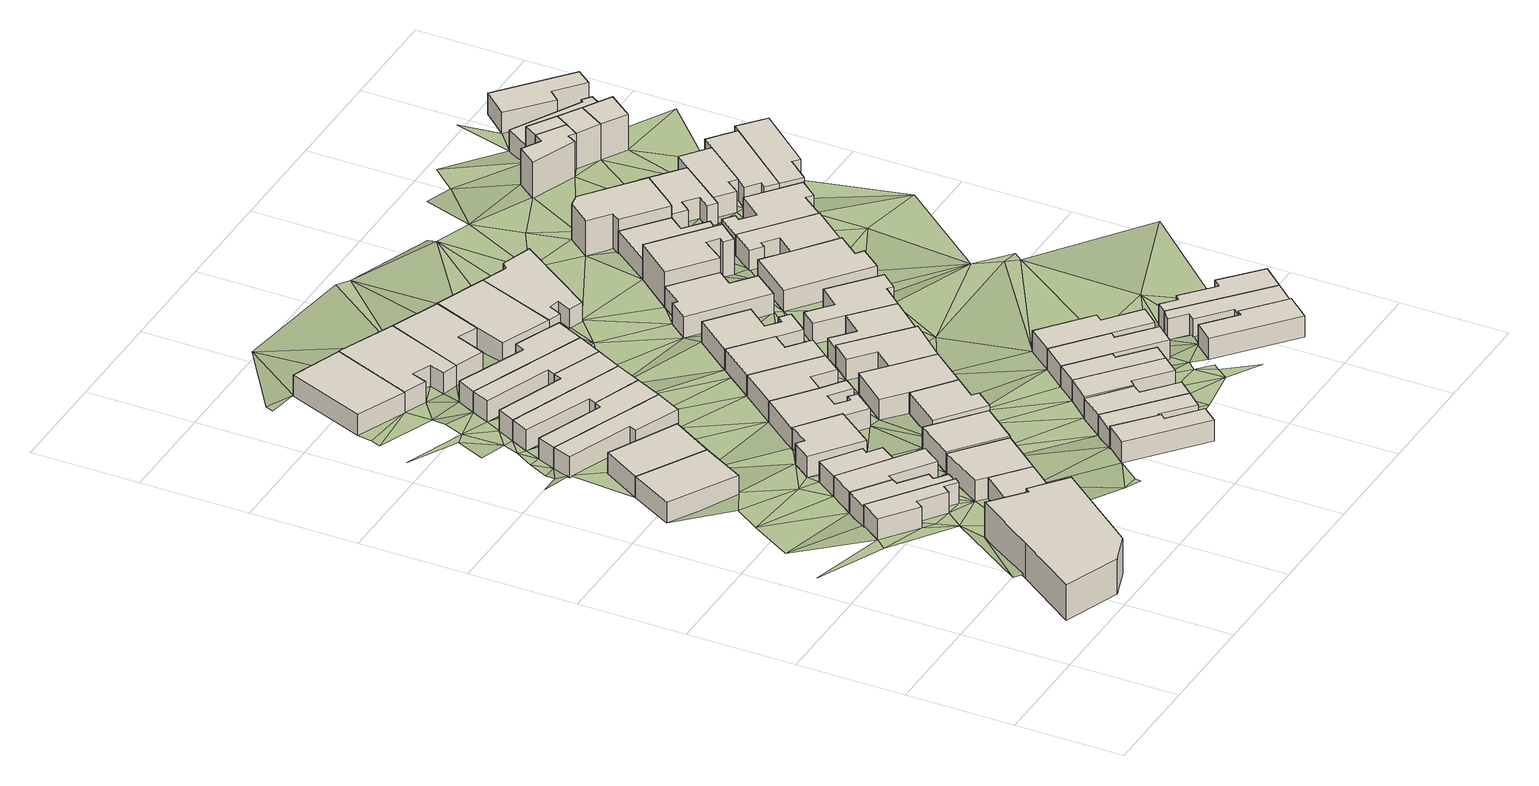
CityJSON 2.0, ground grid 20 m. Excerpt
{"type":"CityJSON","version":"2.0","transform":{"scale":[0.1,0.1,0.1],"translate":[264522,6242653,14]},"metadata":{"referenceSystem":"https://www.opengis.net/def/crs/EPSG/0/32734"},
"CityObjects":{
"building1":{"type":"Building","attributes":{"address":"175 Victoria Road Woodstock Cape Town","building":"retail","building:levels":2,"building_height":6.9,"plus_code":"4FRW3F93+W3G","ground_height":17.5,"roof_height":24.4},"geometry":[{"type":"Solid","lod":"1","boundaries":[[[[0,1,2,3]],[[1,4,5,2]],[[4,6,7,5]],[[6,8,9,7]],[[8,10,11,9]],[[10,12,13,11]],[[12,14,15,13]],[[14,0,3,15]],[[3,2,5,7,9,11,13,15]],[[14,12,10,8,6,4,1,0]]]]}]},
"building2":{"type":"Building","attributes":{"address":"65 Argyle Street Woodstock Cape Town","building":"house","building:levels":1,"building_height":4.1,"plus_code":"4FRW3FC3+23Q","ground_height":17.5,"roof_height":21.6},"geometry":[{"type":"Solid","lod":"1","boundaries":[[[[16,17,18,19]],[[17,20,21,18]],[[20,22,23,21]],[[22,24,25,23]],[[24,26,27,25]],[[26,28,29,27]],[[28,30,31,29]],[[30,16,19,31]],[[19,18,21,23,25,27,29,31]],[[30,28,26,24,22,20,17,16]]]]}]},
"building3":{"type":"Building","attributes":{"address":"Argyle Street Woodstock Cape Town","building":"house","building:levels":1,"building_height":4.1,"plus_code":"4FRW3FC3+53F","ground_height":16.08,"roof_height":20.18},"geometry":[{"type":"Solid","lod":"1","boundaries":[[[[32,33,34,35]],[[33,36,37,34]],[[36,38,39,37]],[[38,32,35,39]],[[35,34,37,39]],[[38,36,33,32]]]]}]},
"building4":{"type":"Building","attributes":{"address":"63 Argyle Street Woodstock Cape Town","building":"house","building:levels":1,"building_height":4.1,"plus_code":"4FRW3FC3+24R","ground_height":16.91,"roof_height":21.01},"geometry":[{"type":"Solid","lod":"1","boundaries":[[[[40,41,42,43]],[[41,44,45,42]],[[44,46,47,45]],[[46,48,49,47]],[[48,50,51,49]],[[50,52,53,51]],[[52,54,55,53]],[[54,40,43,55]],[[43,42,45,47,49,51,53,55]],[[54,52,50,48,46,44,41,40]]]]}]},
"building5":{"type":"Building","attributes":{"address":"Devon Street Woodstock Cape Town","building":"house","building:levels":1,"building_height":4.1,"plus_code":"4FRW3F93+X4Q","ground_height":17.5,"roof_height":21.6},"geometry":[{"type":"Solid","lod":"1","boundaries":[[[[56,57,58,59]],[[57,60,61,58]],[[60,62,63,61]],[[62,56,59,63]],[[59,58,61,63]],[[62,60,57,56]]]]}]},
"building6":{"type":"Building","attributes":{"address":"61 Argyle Street Woodstock Cape Town","building":"house","building:levels":1,"building_height":4.1,"plus_code":"4FRW3FC3+348","ground_height":16.91,"roof_height":21.01},"geometry":[{"type":"Solid","lod":"1","boundaries":[[[[54,52,53,55]],[[52,64,65,53]],[[64,66,67,65]],[[66,68,69,67]],[[68,70,71,69]],[[70,72,73,71]],[[72,54,55,73]],[[55,53,65,67,69,71,73]],[[72,70,68,66,64,52,54]]]]}]},
"building7":{"type":"Building","attributes":{"address":"Argyle Street Woodstock Cape Town","building":"house","building:levels":1,"building_height":4.1,"plus_code":"4FRW3FC3+53W","ground_height":16.08,"roof_height":20.18},"geometry":[{"type":"Solid","lod":"1","boundaries":[[[[33,32,35,34]],[[32,74,75,35]],[[74,76,77,75]],[[76,33,34,77]],[[34,35,75,77]],[[76,74,32,33]]]]}]},
"building8":{"type":"Building","attributes":{"address":"59 Argyle Street Woodstock Cape Town","building":"house","building:levels":1,"building_height":4.1,"plus_code":"4FRW3FC3+34P","ground_height":16.91,"roof_height":21.01},"geometry":[{"type":"Solid","lod":"1","boundaries":[[[[72,70,71,73]],[[70,78,79,71]],[[78,80,81,79]],[[80,82,83,81]],[[82,84,85,83]],[[84,72,73,85]],[[73,71,79,81,83,85]],[[84,82,80,78,70,72]]]]}]},
"building9":{"type":"Building","attributes":{"address":"Devon Street Woodstock Cape Town","building":"house","building:levels":1,"building_height":4.1,"plus_code":"4FRW3FC3+257","ground_height":17.5,"roof_height":21.6},"geometry":[{"type":"Solid","lod":"1","boundaries":[[[[86,87,88,89]],[[87,90,91,88]],[[90,57,58,91]],[[57,56,59,58]],[[56,86,89,59]],[[89,88,91,58,59]],[[56,57,90,87,86]]]]}]},
"building10":{"type":"Building","attributes":{"address":"40 Argyle Street Woodstock Cape Town","building":"house","building:levels":1,"building_height":4.1,"plus_code":"4FRW3FC3+64J","ground_height":15.82,"roof_height":19.92},"geometry":[{"type":"Solid","lod":"1","boundaries":[[[[92,93,94,95]],[[93,96,97,94]],[[96,98,99,97]],[[98,100,101,99]],[[100,102,103,101]],[[102,92,95,103]],[[95,94,97,99,101,103]],[[102,100,98,96,93,92]]]]}]},
"building11":{"type":"Building","attributes":{"address":"57 Argyle Street Woodstock Cape Town","building":"house","building:levels":1,"building_height":4.1,"plus_code":"4FRW3FC3+452","ground_height":16.91,"roof_height":21.01},"geometry":[{"type":"Solid","lod":"1","boundaries":[[[[104,105,106,107]],[[105,108,109,106]],[[108,110,111,109]],[[110,112,113,111]],[[112,114,115,113]],[[114,104,107,115]],[[107,106,109,111,113,115]],[[114,112,110,108,105,104]]]]}]},
"building12":{"type":"Building","attributes":{"address":"38 Argyle Street Woodstock Cape Town","building":"house","building:levels":1,"building_height":4.1,"plus_code":"4FRW3FC3+64V","ground_height":15.82,"roof_height":19.92},"geometry":[{"type":"Solid","lod":"1","boundaries":[[[[92,116,117,95]],[[116,118,119,117]],[[118,120,121,119]],[[120,122,123,121]],[[122,93,94,123]],[[93,92,95,94]],[[95,117,119,121,123,94]],[[93,122,120,118,116,92]]]]}]},
"building13":{"type":"Building","attributes":{"address":"60 Devon Street Woodstock Cape Town","building":"house","building:levels":1,"building_height":4.1,"plus_code":"4FRW3FC3+25Q","ground_height":17.8,"roof_height":21.9},"geometry":[{"type":"Solid","lod":"1","boundaries":[[[[124,125,126,127]],[[125,128,129,126]],[[128,130,131,129]],[[130,124,127,131]],[[127,126,129,131]],[[130,128,125,124]]]]}]},
"building14":{"type":"Building","attributes":{"address":"40 Regent Road Woodstock Cape Town","building":"house","building:levels":1,"building_height":4.1,"plus_code":"4FRW3FC3+93W","ground_height":14.96,"roof_height":19.06},"geometry":[{"type":"Solid","lod":"1","boundaries":[[[[132,133,134,135]],[[133,136,137,134]],[[136,138,139,137]],[[138,132,135,139]],[[135,134,137,139]],[[138,136,133,132]]]]}]},
"building15":{"type":"Building","attributes":{"address":"36 Argyle Street Woodstock Cape Town","building":"house","building:levels":1,"building_height":4.1,"plus_code":"4FRW3FC3+747","ground_height":15.82,"roof_height":19.92},"geometry":[{"type":"Solid","lod":"1","boundaries":[[[[116,140,141,117]],[[140,142,143,141]],[[142,144,145,143]],[[144,146,147,145]],[[146,118,119,147]],[[118,116,117,119]],[[117,141,143,145,147,119]],[[118,146,144,142,140,116]]]]}]},
"building16":{"type":"Building","attributes":{"address":"34 Argyle Street Woodstock Cape Town","building":"house","building:levels":1,"building_height":4.1,"plus_code":"4FRW3FC3+74H","ground_height":15.82,"roof_height":19.92},"geometry":[{"type":"Solid","lod":"1","boundaries":[[[[140,148,149,141]],[[148,150,151,149]],[[150,152,153,151]],[[152,154,155,153]],[[154,142,143,155]],[[142,140,141,143]],[[141,149,151,153,155,143]],[[142,154,152,150,148,140]]]]}]},
"building17":{"type":"Building","attributes":{"address":"55 Argyle Street Woodstock Cape Town","building":"house","building:levels":1,"building_height":4.1,"plus_code":"4FRW3FC3+45P","ground_height":16.51,"roof_height":20.61},"geometry":[{"type":"Solid","lod":"1","boundaries":[[[[156,157,158,159]],[[157,160,161,158]],[[160,162,163,161]],[[162,164,165,163]],[[164,166,167,165]],[[166,168,169,167]],[[168,170,171,169]],[[170,172,173,171]],[[172,174,175,173]],[[174,176,177,175]],[[176,178,179,177]],[[178,156,159,179]],[[159,158,161,163,165,167,169,171,173,175,177,179]],[[178,176,174,172,170,168,166,164,162,160,157,156]]]]}]},
"building18":{"type":"Building","attributes":{"address":"105 Devon Street Woodstock Cape Town","building":"house","building:levels":1,"building_height":4.1,"plus_code":"4FRW3F93+W7C","ground_height":18.57,"roof_height":22.67},"geometry":[{"type":"Solid","lod":"1","boundaries":[[[[180,181,182,183]],[[181,184,185,182]],[[184,186,187,185]],[[186,188,189,187]],[[188,190,191,189]],[[190,180,183,191]],[[183,182,185,187,189,191]],[[190,188,186,184,181,180]]]]}]},
"building19":{"type":"Building","attributes":{"address":"32 Argyle Street Woodstock Cape Town","building":"house","building:levels":1,"building_height":4.1,"plus_code":"4FRW3FC3+845","ground_height":15.82,"roof_height":19.92},"geometry":[{"type":"Solid","lod":"1","boundaries":[[[[148,192,193,149]],[[192,194,195,193]],[[194,196,197,195]],[[196,198,199,197]],[[198,150,151,199]],[[150,148,149,151]],[[149,193,195,197,199,151]],[[150,198,196,194,192,148]]]]}]},
"building20":{"type":"Building","attributes":{"address":"42 Regent Road Woodstock Cape Town","building":"house","building:levels":1,"building_height":4.1,"plus_code":"4FRW3FC3+94M","ground_height":15.12,"roof_height":19.22},"geometry":[{"type":"Solid","lod":"1","boundaries":[[[[200,201,202,203]],[[201,204,205,202]],[[204,206,207,205]],[[206,208,209,207]],[[208,210,211,209]],[[210,212,213,211]],[[212,214,215,213]],[[214,200,203,215]],[[203,202,205,207,209,211,213,215]],[[214,212,210,208,206,204,201,200]]]]}]},
"building21":{"type":"Building","attributes":{"address":"58 Devon Street Woodstock Cape Town","building":"house","building:levels":1,"building_height":4.1,"plus_code":"4FRW3FC3+368","ground_height":17.16,"roof_height":21.26},"geometry":[{"type":"Solid","lod":"1","boundaries":[[[[216,217,218,219]],[[217,220,221,218]],[[220,222,223,221]],[[222,224,225,223]],[[224,226,227,225]],[[226,216,219,227]],[[219,218,221,223,225,227]],[[226,224,222,220,217,216]]]]}]},
"building22":{"type":"Building","attributes":{"address":"Devon Street Woodstock Cape Town","building":"house","building:levels":1,"building_height":4.1,"plus_code":"4FRW3F93+X73","ground_height":17.8,"roof_height":21.9},"geometry":[{"type":"Solid","lod":"1","boundaries":[[[[228,229,230,231]],[[229,232,233,230]],[[232,234,235,233]],[[234,236,237,235]],[[236,238,239,237]],[[238,228,231,239]],[[231,230,233,235,237,239]],[[238,236,234,232,229,228]]]]}]},
"building23":{"type":"Building","attributes":{"address":"30 Argyle Street Woodstock Cape Town","building":"house","building:levels":1,"building_height":4.1,"plus_code":"4FRW3FC3+857","ground_height":15.82,"roof_height":19.92},"geometry":[{"type":"Solid","lod":"1","boundaries":[[[[194,192,193,195]],[[192,240,241,193]],[[240,242,243,241]],[[242,244,245,243]],[[244,246,247,245]],[[246,194,195,247]],[[195,193,241,243,245,247]],[[246,244,242,240,192,194]]]]}]},
"building24":{"type":"Building","attributes":{"address":"53 Argyle Street Woodstock Cape Town","building":"house","building:levels":1,"building_height":4.1,"plus_code":"4FRW3FC3+56C","ground_height":16.51,"roof_height":20.61},"geometry":[{"type":"Solid","lod":"1","boundaries":[[[[178,176,177,179]],[[176,248,249,177]],[[248,250,251,249]],[[250,252,253,251]],[[252,254,255,253]],[[254,178,179,255]],[[179,177,249,251,253,255]],[[254,252,250,248,176,178]]]]}]},
"building25":{"type":"Building","attributes":{"address":"Devon Street Woodstock Cape Town","building":"house","building:levels":1,"building_height":4.1,"plus_code":"4FRW3F93+X75","ground_height":17.8,"roof_height":21.9},"geometry":[{"type":"Solid","lod":"1","boundaries":[[[[238,236,237,239]],[[236,256,257,237]],[[256,258,259,257]],[[258,260,261,259]],[[260,262,263,261]],[[262,238,239,263]],[[239,237,257,259,261,263]],[[262,260,258,256,236,238]]]]}]},
"building26":{"type":"Building","attributes":{"address":"56 Devon Street Woodstock Cape Town","building":"house","building:levels":1,"building_height":4.1,"plus_code":"4FRW3FC3+36X","ground_height":17.16,"roof_height":21.26},"geometry":[{"type":"Solid","lod":"1","boundaries":[[[[264,265,266,267]],[[265,268,269,266]],[[268,270,271,269]],[[270,217,218,271]],[[217,216,219,218]],[[216,264,267,219]],[[267,266,269,271,218,219]],[[216,217,270,268,265,264]]]]}]},
"building27":{"type":"Building","attributes":{"address":"44 Regent Road Woodstock Cape Town","building":"house","building:levels":1,"building_height":4.1,"plus_code":"4FRW3FC3+95F","ground_height":15.12,"roof_height":19.22},"geometry":[{"type":"Solid","lod":"1","boundaries":[[[[214,212,213,215]],[[212,272,273,213]],[[272,274,275,273]],[[274,276,277,275]],[[276,278,279,277]],[[278,214,215,279]],[[215,213,273,275,277,279]],[[278,276,274,272,212,214]]]]}]},
"building28":{"type":"Building","attributes":{"address":"51 Argyle Street Woodstock Cape Town","building":"house","building:levels":1,"building_height":4.1,"plus_code":"4FRW3FC3+56F","ground_height":16.51,"roof_height":20.61},"geometry":[{"type":"Solid","lod":"1","boundaries":[[[[254,252,253,255]],[[252,280,281,253]],[[280,282,283,281]],[[282,284,285,283]],[[284,286,287,285]],[[286,254,255,287]],[[255,253,281,283,285,287]],[[286,284,282,280,252,254]]]]}]},
"building29":{"type":"Building","attributes":{"address":"Devon Street Woodstock Cape Town","building":"house","building:levels":1,"building_height":4.1,"plus_code":"4FRW3F93+X7Q","ground_height":17.97,"roof_height":22.07},"geometry":[{"type":"Solid","lod":"1","boundaries":[[[[288,289,290,291]],[[289,292,293,290]],[[292,294,295,293]],[[294,296,297,295]],[[296,298,299,297]],[[298,288,291,299]],[[291,290,293,295,297,299]],[[298,296,294,292,289,288]]]]}]},
"building30":{"type":"Building","attributes":{"address":"Devon Street Woodstock Cape Town","building":"house","building:levels":1,"building_height":4.1,"plus_code":"4FRW3F93+X8M","ground_height":17.97,"roof_height":22.07},"geometry":[{"type":"Solid","lod":"1","boundaries":[[[[298,296,297,299]],[[296,300,301,297]],[[300,302,303,301]],[[302,304,305,303]],[[304,306,307,305]],[[306,298,299,307]],[[299,297,301,303,305,307]],[[306,304,302,300,296,298]]]]}]},
"building31":{"type":"Building","attributes":{"address":"54 Devon Street Woodstock Cape Town","building":"house","building:levels":1,"building_height":4.1,"plus_code":"4FRW3FC3+478","ground_height":17.16,"roof_height":21.26},"geometry":[{"type":"Solid","lod":"1","boundaries":[[[[308,309,310,311]],[[309,312,313,310]],[[312,314,315,313]],[[314,265,266,315]],[[265,264,267,266]],[[264,308,311,267]],[[311,310,313,315,266,267]],[[264,265,314,312,309,308]]]]}]},
"building32":{"type":"Building","attributes":{"address":"46 Regent Road Woodstock Cape Town","building":"house","building:levels":1,"building_height":4.1,"plus_code":"4FRW3FC3+85X","ground_height":15.23,"roof_height":19.33},"geometry":[{"type":"Solid","lod":"1","boundaries":[[[[316,317,318,319]],[[317,320,321,318]],[[320,322,323,321]],[[322,324,325,323]],[[324,316,319,325]],[[319,318,321,323,325]],[[324,322,320,317,316]]]]}]},
"building33":{"type":"Building","attributes":{"address":"49 Argyle Street Woodstock Cape Town","building":"house","building:levels":1,"building_height":4.1,"plus_code":"4FRW3FC3+665","ground_height":16.42,"roof_height":20.52},"geometry":[{"type":"Solid","lod":"1","boundaries":[[[[326,327,328,329]],[[327,330,331,328]],[[330,332,333,331]],[[332,334,335,333]],[[334,336,337,335]],[[336,338,339,337]],[[338,340,341,339]],[[340,342,343,341]],[[342,326,329,343]],[[329,328,331,333,335,337,339,341,343]],[[342,340,338,336,334,332,330,327,326]]]]}]},
"building34":{"type":"Building","attributes":{"address":"95 Devon Street Woodstock Cape Town","building":"house","building:levels":1,"building_height":4.1,"plus_code":"4FRW3F93+X8W","ground_height":17.97,"roof_height":22.07},"geometry":[{"type":"Solid","lod":"1","boundaries":[[[[306,304,305,307]],[[304,344,345,305]],[[344,346,347,345]],[[346,348,349,347]],[[348,350,351,349]],[[350,352,353,351]],[[352,306,307,353]],[[307,305,345,347,349,351,353]],[[352,350,348,346,344,304,306]]]]}]},
"building35":{"type":"Building","attributes":{"address":"52 Devon Street Woodstock Cape Town","building":"house","building:levels":1,"building_height":4.1,"plus_code":"4FRW3FC3+48C","ground_height":16.42,"roof_height":20.52},"geometry":[{"type":"Solid","lod":"1","boundaries":[[[[354,355,356,357]],[[355,358,359,356]],[[358,360,361,359]],[[360,362,363,361]],[[362,364,365,363]],[[364,354,357,365]],[[357,356,359,361,363,365]],[[364,362,360,358,355,354]]]]}]},
"building36":{"type":"Building","attributes":{"address":"93 Devon Street Woodstock Cape Town","building":"house","building:levels":1,"building_height":4.1,"plus_code":"4FRW3FC3+289","ground_height":17.97,"roof_height":22.07},"geometry":[{"type":"Solid","lod":"1","boundaries":[[[[352,350,351,353]],[[350,366,367,351]],[[366,368,369,367]],[[368,370,371,369]],[[370,372,373,371]],[[372,374,375,373]],[[374,352,353,375]],[[353,351,367,369,371,373,375]],[[374,372,370,368,366,350,352]]]]}]},
"building37":{"type":"Building","attributes":{"address":"48 Regent Road Woodstock Cape Town","building":"house","building:levels":1,"building_height":4.1,"plus_code":"4FRW3FC3+86X","ground_height":15.23,"roof_height":19.33},"geometry":[{"type":"Solid","lod":"1","boundaries":[[[[324,322,323,325]],[[322,376,377,323]],[[376,378,379,377]],[[378,380,381,379]],[[380,382,383,381]],[[382,384,385,383]],[[384,386,387,385]],[[386,388,389,387]],[[388,390,391,389]],[[390,324,325,391]],[[325,323,377,379,381,383,385,387,389,391]],[[390,388,386,384,382,380,378,376,322,324]]]]}]},
"building38":{"type":"Building","attributes":{"address":"45 Argyle Street Woodstock Cape Town","building":"house","building:levels":1,"building_height":4.1,"plus_code":"4FRW3FC3+67W","ground_height":15.91,"roof_height":20.01},"geometry":[{"type":"Solid","lod":"1","boundaries":[[[[392,393,394,395]],[[393,396,397,394]],[[396,398,399,397]],[[398,400,401,399]],[[400,402,403,401]],[[402,404,405,403]],[[404,406,407,405]],[[406,392,395,407]],[[395,394,397,399,401,403,405,407]],[[406,404,402,400,398,396,393,392]]]]}]},
"building39":{"type":"Building","attributes":{"address":"50 Devon Street Woodstock Cape Town","building":"house","building:levels":1,"building_height":4.1,"plus_code":"4FRW3FC3+587","ground_height":16.42,"roof_height":20.52},"geometry":[{"type":"Solid","lod":"1","boundaries":[[[[355,354,357,356]],[[354,408,409,357]],[[408,410,411,409]],[[410,412,413,411]],[[412,414,415,413]],[[414,416,417,415]],[[416,418,419,417]],[[418,420,421,419]],[[420,355,356,421]],[[356,357,409,411,413,415,417,419,421]],[[420,418,416,414,412,410,408,354,355]]]]}]},
"building40":{"type":"Building","attributes":{"address":"72 Greatmore Street Woodstock Cape Town","building":"house","building:levels":1,"building_height":4.1,"plus_code":"4FRW3F93+WCJ","ground_height":18.76,"roof_height":22.86},"geometry":[{"type":"Solid","lod":"1","boundaries":[[[[422,423,424,425]],[[423,426,427,424]],[[426,428,429,427]],[[428,430,431,429]],[[430,432,433,431]],[[432,422,425,433]],[[425,424,427,429,431,433]],[[432,430,428,426,423,422]]]]}]},
"building41":{"type":"Building","attributes":{"address":"70 Greatmore Street Woodstock Cape Town","building":"house","building:levels":1,"building_height":4.1,"plus_code":"4FRW3F93+XC3","ground_height":18.21,"roof_height":22.31},"geometry":[{"type":"Solid","lod":"1","boundaries":[[[[434,435,436,437]],[[435,438,439,436]],[[438,440,441,439]],[[440,442,443,441]],[[442,444,445,443]],[[444,446,447,445]],[[446,448,449,447]],[[448,434,437,449]],[[437,436,439,441,443,445,447,449]],[[448,446,444,442,440,438,435,434]]]]}]},
"building42":{"type":"Building","attributes":{"address":"43 Argyle Street Woodstock Cape Town","building":"house","building:levels":2,"building_height":6.9,"plus_code":"4FRW3FC3+78J","ground_height":15.91,"roof_height":22.81},"geometry":[{"type":"Solid","lod":"1","boundaries":[[[[450,392,451,452]],[[392,406,453,451]],[[406,454,455,453]],[[454,456,457,455]],[[456,458,459,457]],[[458,460,461,459]],[[460,462,463,461]],[[462,450,452,463]],[[452,451,453,455,457,459,461,463]],[[462,460,458,456,454,406,392,450]]]]}]},
"building43":{"type":"Building","attributes":{"address":"48 Devon Street Woodstock Cape Town","building":"house","building:levels":1,"building_height":4.1,"plus_code":"4FRW3FC3+58X","ground_height":16.39,"roof_height":20.49},"geometry":[{"type":"Solid","lod":"1","boundaries":[[[[464,465,466,467]],[[465,468,469,466]],[[468,470,471,469]],[[470,472,473,471]],[[472,474,475,473]],[[474,476,477,475]],[[476,464,467,477]],[[467,466,469,471,473,475,477]],[[476,474,472,470,468,465,464]]]]}]},
"building44":{"type":"Building","attributes":{"address":"68 Greatmore Street Woodstock Cape Town","building":"house","building:levels":1,"building_height":4.1,"plus_code":"4FRW3F93+XC9","ground_height":18.21,"roof_height":22.31},"geometry":[{"type":"Solid","lod":"1","boundaries":[[[[435,478,479,436]],[[478,480,481,479]],[[480,482,483,481]],[[482,484,485,483]],[[484,486,487,485]],[[486,488,489,487]],[[488,438,439,489]],[[438,435,436,439]],[[436,479,481,483,485,487,489,439]],[[438,488,486,484,482,480,478,435]]]]}]},
"building45":{"type":"Building","attributes":{"address":"41 Argyle Street Woodstock Cape Town","building":"house","building:levels":1,"building_height":4.1,"plus_code":"4FRW3FC3+78P","ground_height":15.91,"roof_height":20.01},"geometry":[{"type":"Solid","lod":"1","boundaries":[[[[490,491,492,493]],[[491,450,494,492]],[[450,462,495,494]],[[462,496,497,495]],[[496,498,499,497]],[[498,490,493,499]],[[493,492,494,495,497,499]],[[498,496,462,450,491,490]]]]}]},
"building46":{"type":"Building","attributes":{"address":"46 Devon Street Woodstock Cape Town","building":"house","building:levels":1,"building_height":4.1,"plus_code":"4FRW3FC3+69G","ground_height":15.91,"roof_height":20.01},"geometry":[{"type":"Solid","lod":"1","boundaries":[[[[500,501,502,503]],[[501,504,505,502]],[[504,506,507,505]],[[506,508,509,507]],[[508,510,511,509]],[[510,512,513,511]],[[512,514,515,513]],[[514,500,503,515]],[[503,502,505,507,509,511,513,515]],[[514,512,510,508,506,504,501,500]]]]}]},
"building47":{"type":"Building","attributes":{"address":"39 Argyle Street Woodstock Cape Town","building":"house","building:levels":2,"building_height":6.9,"plus_code":"4FRW3FC3+89C","ground_height":15.42,"roof_height":22.32},"geometry":[{"type":"Solid","lod":"1","boundaries":[[[[516,517,518,519]],[[517,520,521,518]],[[520,522,523,521]],[[522,524,525,523]],[[524,526,527,525]],[[526,528,529,527]],[[528,530,531,529]],[[530,516,519,531]],[[519,518,521,523,525,527,529,531]],[[530,528,526,524,522,520,517,516]]]]}]},
"building48":{"type":"Building","attributes":{"address":"44 Devon Street Woodstock Cape Town","building":"house","building:levels":1,"building_height":4.1,"plus_code":"4FRW3FC3+6CR","ground_height":15.74,"roof_height":19.84},"geometry":[{"type":"Solid","lod":"1","boundaries":[[[[532,533,534,535]],[[533,536,537,534]],[[536,538,539,537]],[[538,540,541,539]],[[540,542,543,541]],[[542,544,545,543]],[[544,546,547,545]],[[546,548,549,547]],[[548,550,551,549]],[[550,532,535,551]],[[535,534,537,539,541,543,545,547,549,551]],[[550,548,546,544,542,540,538,536,533,532]]]]}]},
"building49":{"type":"Building","attributes":{"address":"50 Regent Road Woodstock Cape Town","building":"house","building:levels":1,"building_height":4.1,"plus_code":"4FRW3FC3+895","ground_height":15.74,"roof_height":19.84},"geometry":[{"type":"Solid","lod":"1","boundaries":[[[[552,553,554,555]],[[553,556,557,554]],[[556,558,559,557]],[[558,560,561,559]],[[560,562,563,561]],[[562,564,565,563]],[[564,566,567,565]],[[566,568,569,567]],[[568,570,571,569]],[[570,552,555,571]],[[555,554,557,559,561,563,565,567,569,571]],[[570,568,566,564,562,560,558,556,553,552]]]]}]},
"building50":{"type":"Building","attributes":{"address":"52 Regent Road Woodstock Cape Town","building":"house","building:levels":1,"building_height":4.1,"plus_code":"4FRW3FC3+7CW","ground_height":15.74,"roof_height":19.84},"geometry":[{"type":"Solid","lod":"1","boundaries":[[[[568,566,567,569]],[[566,572,573,567]],[[572,574,575,573]],[[574,576,577,575]],[[576,578,579,577]],[[578,580,581,579]],[[580,568,569,581]],[[569,567,573,575,577,579,581]],[[580,578,576,574,572,566,568]]]]}]},
"building51":{"type":"Building","attributes":{"address":"37B Argyle Street Woodstock Cape Town","building":"house","building:levels":2,"building_height":6.9,"plus_code":"4FRW3FC3+99X","ground_height":15.25,"roof_height":22.15},"geometry":[{"type":"Solid","lod":"1","boundaries":[[[[582,583,584,585]],[[583,586,587,584]],[[586,588,589,587]],[[588,590,591,589]],[[590,592,593,591]],[[592,594,595,593]],[[594,596,597,595]],[[596,582,585,597]],[[585,584,587,589,591,593,595,597]],[[596,594,592,590,588,586,583,582]]]]}]},
"building52":{"type":"Building","attributes":{"address":"54 Regent Road Woodstock Cape Town","building":"house","building:levels":1,"building_height":4.1,"plus_code":"4FRW3FC3+7FR","ground_height":15.74,"roof_height":19.84},"geometry":[{"type":"Solid","lod":"1","boundaries":[[[[578,576,577,579]],[[576,598,599,577]],[[598,600,601,599]],[[600,602,603,601]],[[602,604,605,603]],[[604,606,607,605]],[[606,608,609,607]],[[608,578,579,609]],[[579,577,599,601,603,605,607,609]],[[608,606,604,602,600,598,576,578]]]]}]},
"building53":{"type":"Building","attributes":{"address":"37A Argyle Street Woodstock Cape Town","building":"house","building:levels":2,"building_height":6.9,"plus_code":"4FRW3FC3+CC3","ground_height":15.25,"roof_height":22.15},"geometry":[{"type":"Solid","lod":"1","boundaries":[[[[610,582,585,611]],[[582,596,597,585]],[[596,612,613,597]],[[612,610,611,613]],[[611,585,597,613]],[[612,596,582,610]]]]}]},
"building54":{"type":"Building","attributes":{"address":"27A Regent Road Cape Town","building":"house","building:levels":2,"building_height":6.9,"plus_code":"4FRW3FC3+9CP","ground_height":15.25,"roof_height":22.15},"geometry":[{"type":"Solid","lod":"1","boundaries":[[[[612,596,597,613]],[[596,594,595,597]],[[594,614,615,595]],[[614,616,617,615]],[[616,612,613,617]],[[613,597,595,615,617]],[[616,614,594,596,612]]]]}]},
"building55":{"type":"Building","attributes":{"address":"56 Regent Road Woodstock Cape Town","building":"house","building:levels":1,"building_height":4.1,"plus_code":"4FRW3FC3+7FF","ground_height":15.74,"roof_height":19.84},"geometry":[{"type":"Solid","lod":"1","boundaries":[[[[606,604,605,607]],[[604,618,619,605]],[[618,620,621,619]],[[620,622,623,621]],[[622,624,625,623]],[[624,626,627,625]],[[626,606,607,627]],[[607,605,619,621,623,625,627]],[[626,624,622,620,618,604,606]]]]}]},
"building56":{"type":"Building","attributes":{"address":"27B Regent Road Cape Town","building":"house","building:levels":2,"building_height":6.9,"plus_code":"4FRW3FC3+9FC","ground_height":15.25,"roof_height":22.15},"geometry":[{"type":"Solid","lod":"1","boundaries":[[[[616,614,615,617]],[[614,628,629,615]],[[628,630,631,629]],[[630,616,617,631]],[[617,615,629,631]],[[630,628,614,616]]]]}]},
"building57":{"type":"Building","attributes":{"address":"35 Argyle Street Woodstock Cape Town","building":"house","building:levels":1,"building_height":4.1,"plus_code":"4FRW3FC3+CF2","ground_height":14.43,"roof_height":18.53},"geometry":[{"type":"Solid","lod":"1","boundaries":[[[[632,633,634,635]],[[633,636,637,634]],[[636,638,639,637]],[[638,640,641,639]],[[640,642,643,641]],[[642,644,645,643]],[[644,646,647,645]],[[646,632,635,647]],[[635,634,637,639,641,643,645,647]],[[646,644,642,640,638,636,633,632]]]]}]},
"building58":{"type":"Building","attributes":{"address":"33 Argyle Street Woodstock Cape Town","building":"house","building:levels":1,"building_height":4.1,"plus_code":"4FRW3FC3+CFM","ground_height":14.43,"roof_height":18.53},"geometry":[{"type":"Solid","lod":"1","boundaries":[[[[648,649,650,651]],[[649,652,653,650]],[[652,654,655,653]],[[654,656,657,655]],[[656,658,659,657]],[[658,648,651,659]],[[651,650,653,655,657,659]],[[658,656,654,652,649,648]]]]}]},
"terrain1":{"type":"TINRelief","geometry":[{"type":"CompositeSurface","lod":"1","boundaries":[[[660,661,17]],[[12,662,663]],[[17,16,664]],[[12,665,662]],[[20,17,661]],[[664,54,666]],[[54,664,16]],[[20,661,665]],[[36,667,668]],[[22,20,669]],[[669,20,665]],[[12,60,665]],[[60,12,670]],[[666,671,667]],[[666,54,72]],[[669,24,22]],[[665,24,669]],[[60,670,672]],[[666,72,671]],[[665,60,90]],[[60,672,673]],[[668,667,671]],[[674,675,676]],[[90,24,665]],[[676,33,677]],[[24,28,26]],[[673,672,678]],[[93,674,676]],[[90,28,24]],[[93,679,674]],[[60,57,90]],[[680,681,682]],[[93,683,679]],[[28,90,30]],[[72,84,671]],[[681,680,684]],[[685,30,90]],[[668,671,108]],[[122,683,93]],[[678,686,673]],[[685,680,687]],[[110,671,84]],[[688,676,677]],[[689,683,122]],[[690,684,680]],[[691,668,108]],[[680,685,690]],[[685,90,124]],[[108,671,110]],[[144,689,122]],[[692,693,694]],[[678,695,686]],[[82,110,84]],[[692,696,697]],[[685,124,690]],[[142,689,144]],[[677,698,688]],[[697,689,142]],[[677,699,698]],[[697,693,692]],[[82,112,110]],[[122,120,144]],[[201,700,701]],[[82,80,78]],[[690,124,702]],[[104,691,108]],[[78,70,702]],[[697,142,154]],[[697,154,693]],[[133,700,201]],[[82,78,112]],[[703,695,704]],[[104,108,105]],[[180,686,695]],[[201,701,705]],[[196,693,154]],[[124,130,702]],[[695,703,180]],[[702,130,78]],[[112,78,130]],[[194,706,693]],[[707,698,699]],[[144,120,118]],[[699,691,178]],[[178,691,104]],[[693,196,194]],[[144,118,146]],[[705,706,194]],[[125,686,190]],[[686,180,190]],[[708,709,710]],[[196,154,152]],[[705,204,201]],[[112,130,711]],[[705,194,246]],[[707,699,178]],[[712,112,711]],[[705,246,204]],[[711,130,713]],[[125,714,128]],[[713,130,128]],[[125,238,714]],[[204,246,210]],[[190,238,125]],[[152,150,196]],[[710,715,708]],[[196,150,198]],[[204,208,206]],[[711,713,270]],[[208,204,210]],[[716,707,254]],[[714,717,128]],[[246,212,210]],[[707,178,254]],[[717,713,128]],[[217,270,713]],[[718,719,720]],[[718,721,719]],[[722,711,270]],[[288,714,238]],[[288,717,714]],[[711,722,723]],[[246,272,212]],[[710,200,715]],[[718,724,721]],[[723,724,718]],[[725,726,727]],[[716,728,729]],[[722,724,723]],[[272,246,730]],[[270,268,722]],[[716,254,728]],[[727,731,732]],[[724,722,268]],[[727,726,731]],[[733,734,735]],[[298,736,717]],[[735,724,268]],[[298,717,288]],[[737,736,216]],[[738,729,286]],[[200,214,715]],[[739,733,735]],[[730,740,272]],[[268,739,735]],[[286,729,728]],[[272,740,741]],[[254,286,728]],[[739,268,312]],[[317,272,741]],[[272,317,274]],[[731,742,743]],[[736,298,306]],[[314,268,265]],[[216,736,352]],[[739,312,744]],[[268,314,312]],[[745,746,747]],[[398,748,738]],[[749,741,740]],[[745,743,742]],[[750,738,286]],[[748,751,752]],[[352,736,306]],[[753,746,754]],[[309,744,312]],[[746,745,754]],[[755,749,740]],[[264,216,352]],[[755,752,751]],[[280,744,309]],[[750,398,738]],[[742,756,745]],[[748,398,751]],[[757,715,214]],[[280,284,282]],[[745,756,754]],[[280,309,758]],[[755,751,759]],[[759,749,755]],[[330,284,280]],[[280,758,330]],[[760,759,751]],[[754,761,762]],[[374,264,352]],[[761,754,756]],[[304,302,300]],[[330,758,420]],[[763,214,316]],[[760,751,764]],[[759,760,765]],[[751,398,396]],[[766,336,334]],[[758,767,355]],[[264,768,308]],[[750,340,398]],[[769,761,756]],[[764,751,396]],[[760,770,765]],[[762,761,771]],[[355,420,758]],[[264,374,768]],[[771,300,762]],[[330,420,332]],[[300,772,304]],[[334,340,766]],[[769,756,773]],[[761,769,774]],[[324,775,316]],[[214,763,757]],[[771,772,300]],[[420,418,332]],[[775,763,316]],[[776,398,340]],[[776,334,332]],[[396,392,764]],[[334,776,340]],[[771,777,772]],[[432,777,771]],[[348,778,350]],[[393,392,396]],[[779,308,768]],[[468,332,418]],[[778,348,780]],[[777,780,772]],[[776,332,468]],[[414,418,416]],[[468,418,414]],[[780,777,440]],[[778,780,440]],[[392,450,764]],[[390,388,324]],[[440,777,781]],[[779,768,782]],[[372,370,783]],[[778,440,438]],[[775,324,784]],[[781,777,785]],[[781,442,440]],[[778,438,783]],[[785,777,786]],[[776,468,787]],[[784,763,775]],[[779,782,788]],[[789,768,374]],[[438,488,783]],[[785,790,781]],[[791,787,406]],[[784,324,388]],[[764,450,526]],[[792,764,526]],[[414,470,468]],[[793,374,372]],[[468,465,787]],[[372,783,794]],[[406,787,465]],[[486,484,488]],[[768,795,782]],[[488,794,783]],[[414,412,470]],[[784,388,792]],[[465,458,406]],[[454,406,458]],[[484,794,488]],[[784,796,763]],[[460,458,465]],[[456,454,458]],[[795,412,782]],[[797,460,465]],[[798,480,484]],[[491,526,450]],[[484,480,794]],[[372,794,793]],[[789,374,793]],[[465,799,797]],[[795,768,789]],[[799,465,464]],[[795,470,412]],[[526,524,792]],[[797,462,460]],[[792,800,784]],[[526,491,801]],[[792,524,802]],[[803,799,464]],[[462,797,500]],[[472,470,795]],[[800,792,802]],[[803,804,799]],[[472,476,474]],[[462,500,496]],[[524,522,802]],[[496,500,805]],[[806,490,498]],[[498,496,806]],[[472,807,476]],[[795,807,472]],[[794,480,808]],[[795,789,809]],[[490,806,810]],[[809,789,793]],[[802,811,800]],[[496,805,562]],[[522,811,802]],[[562,806,496]],[[548,546,544]],[[564,805,548]],[[808,793,794]],[[812,476,807]],[[564,562,805]],[[548,544,542]],[[562,560,806]],[[813,814,800]],[[806,560,558]],[[564,548,542]],[[570,522,552]],[[800,811,586]],[[800,586,813]],[[566,564,572]],[[542,572,564]],[[812,807,815]],[[590,811,522]],[[807,795,816]],[[812,815,817]],[[522,570,590]],[[572,542,598]],[[598,542,602]],[[598,574,572]],[[602,542,604]],[[604,542,540]],[[602,600,598]],[[576,574,598]],[[815,807,816]],[[618,540,815]],[[586,610,813]],[[540,618,604]],[[570,568,580]],[[610,818,813]],[[586,583,582]],[[815,816,618]],[[610,586,582]],[[570,614,590]],[[570,580,614]],[[594,592,590]],[[618,816,622]],[[620,618,622]],[[614,594,590]],[[640,818,610]],[[580,578,608]],[[580,628,614]],[[608,628,580]],[[606,819,608]],[[640,649,820]],[[821,649,640]],[[608,822,628]],[[823,821,640]],[[628,822,630]],[[824,630,825]],[[826,821,823]],[[826,654,821]],[[827,824,825]],[[826,824,827]],[[654,826,827]]]}]}
},
"vertices":[
[69,41,35],[176,1,35],[176,1,104],[69,41,104],[234,20,35],[234,20,104],[359,177,35],[359,177,104],[296,228,35],[296,228,104],[289,220,35],[289,220,104],[229,270,35],[229,270,104],[151,157,35],[151,157,104],
[172,463,35],[144,423,35],[144,423,76],[172,463,76],[208,375,35],[208,375,76],[219,390,35],[219,390,76],[267,355,35],[267,355,76],[278,370,35],[278,370,76],[300,353,35],[300,353,76],[308,363,35],[308,363,76],
[221,774,21],[97,843,21],[97,843,62],[221,774,62],[52,763,21],[52,763,62],[176,693,21],[176,693,62],
[172,463,29],[308,363,29],[308,363,70],[172,463,70],[323,383,29],[323,383,70],[300,400,29],[300,400,70],[308,412,29],[308,412,70],[261,447,29],[261,447,70],[267,458,29],[267,458,70],[202,504,29],[202,504,70],
[397,266,35],[335,317,35],[335,317,76],[397,266,76],[279,250,35],[279,250,76],[340,197,35],[340,197,76],
[274,468,29],[274,468,70],[349,416,29],[349,416,70],[374,452,29],[374,452,70],[325,486,29],[325,486,70],[234,549,29],[234,549,70],
[268,852,21],[268,852,62],[140,915,21],[140,915,62],
[345,515,29],[345,515,70],[320,533,29],[320,533,70],[328,543,29],[328,543,70],[262,589,29],[262,589,70],
[456,338,35],[368,410,35],[368,410,76],[456,338,76],[317,332,35],[317,332,76],
[336,920,18],[118,1003,18],[118,1003,59],[336,920,59],[105,967,18],[105,967,59],[230,920,18],[230,920,59],[223,905,18],[223,905,59],[310,871,18],[310,871,59],
[332,674,29],[306,638,29],[306,638,70],[332,674,70],[292,648,29],[292,648,70],[266,613,29],[266,613,70],[352,548,29],[352,548,70],[405,618,29],[405,618,70],
[359,969,18],[359,969,59],[267,1002,18],[267,1002,59],[260,989,18],[260,989,59],[132,1037,18],[132,1037,59],
[368,410,38],[456,338,38],[456,338,79],[368,410,79],[509,403,38],[509,403,79],[416,478,38],[416,478,79],
[130,1485,10],[72,1338,10],[72,1338,51],[130,1485,51],[166,1299,10],[166,1299,51],[226,1450,10],[226,1450,51],
[382,1017,18],[382,1017,59],[161,1099,18],[161,1099,59],[145,1066,18],[145,1066,59],[273,1016,18],[273,1016,59],
[406,1064,18],[406,1064,59],[314,1100,18],[314,1100,59],[306,1084,18],[306,1084,59],[177,1132,18],[177,1132,59],
[332,674,25],[405,618,25],[405,618,66],[332,674,66],[444,588,25],[444,588,66],[474,626,25],[474,626,66],[459,637,25],[459,637,66],[453,628,25],[453,628,66],[430,646,25],[430,646,66],[446,667,25],[446,667,66],[485,638,25],[485,638,66],[502,660,25],[502,660,66],[461,689,25],[461,689,66],[389,746,25],[389,746,66],
[512,162,46],[638,56,46],[638,56,87],[512,162,87],[662,85,46],[662,85,87],[606,131,46],[606,131,87],[614,141,46],[614,141,87],[545,200,46],[545,200,87],
[429,1110,18],[429,1110,59],[208,1195,18],[208,1195,59],[193,1162,18],[193,1162,59],[320,1114,18],[320,1114,59],
[226,1450,11],[166,1299,11],[166,1299,52],[226,1450,52],[208,1282,11],[208,1282,52],[219,1311,11],[219,1311,52],[255,1297,11],[255,1297,52],[244,1267,11],[244,1267,52],[274,1259,11],[274,1259,52],[332,1405,11],[332,1405,52],
[576,492,32],[506,547,32],[506,547,73],[576,492,73],[449,476,32],[449,476,73],[530,412,32],[530,412,73],[556,445,32],[556,445,73],[545,454,32],[545,454,73],
[545,200,38],[614,141,38],[614,141,79],[545,200,79],[623,151,38],[623,151,79],[677,105,38],[677,105,79],[702,133,38],[702,133,79],[578,238,38],[578,238,79],
[453,1161,18],[453,1161,59],[364,1196,18],[364,1196,59],[355,1177,18],[355,1177,59],[225,1229,18],[225,1229,59],
[484,717,25],[484,717,66],[523,687,25],[523,687,66],[552,724,25],[552,724,66],[442,812,25],[442,812,66],
[726,160,38],[726,160,79],[668,208,38],[668,208,79],[680,224,38],[680,224,79],[611,280,38],[611,280,79],
[629,557,32],[561,613,32],[561,613,73],[629,557,73],[521,647,32],[521,647,73],[466,582,32],[466,582,73],
[328,1238,11],[328,1238,52],[350,1294,11],[350,1294,52],[388,1279,11],[388,1279,52],[423,1369,11],[423,1369,52],
[584,763,25],[584,763,66],[544,794,25],[544,794,66],[566,822,25],[566,822,66],[495,879,25],[495,879,66],
[611,280,40],[680,224,40],[680,224,81],[611,280,81],[688,233,40],[688,233,81],[749,183,40],[749,183,81],[775,214,40],[775,214,81],[648,321,40],[648,321,81],
[797,240,40],[797,240,81],[740,288,40],[740,288,81],[747,297,40],[747,297,81],[676,356,40],[676,356,81],
[688,623,32],[578,718,32],[578,718,73],[688,623,73],[547,683,32],[547,683,73],[590,647,32],[590,647,73],
[423,1369,12],[388,1279,12],[388,1279,53],[423,1369,53],[365,1220,12],[365,1220,53],[460,1183,12],[460,1183,53],[518,1333,12],[518,1333,53],
[495,879,24],[566,822,24],[566,822,65],[495,879,65],[606,791,24],[606,791,65],[638,830,24],[638,830,65],[620,844,24],[620,844,65],[611,833,24],[611,833,65],[587,853,24],[587,853,65],[621,895,24],[621,895,65],[552,950,24],[552,950,65],
[825,231,40],[825,231,81],[854,264,40],[854,264,81],[792,316,40],[792,316,81],[801,326,40],[801,326,81],[712,399,40],[712,399,81],
[744,688,24],[674,748,24],[674,748,65],[744,688,65],[641,710,24],[641,710,65],[601,744,24],[601,744,65],[578,718,24],[578,718,65],[688,623,24],[688,623,65],
[861,277,40],[861,277,81],[889,309,40],[889,309,81],[828,359,40],[828,359,81],[838,372,40],[838,372,81],[749,445,40],[749,445,81],
[485,1175,12],[485,1175,53],[496,1199,12],[496,1199,53],[516,1194,12],[516,1194,53],[503,1168,12],[503,1168,53],[531,1158,12],[531,1158,53],[635,1307,12],[635,1307,53],[577,1326,12],[577,1326,53],[567,1315,12],[567,1315,53],
[625,1054,19],[594,1015,19],[594,1015,60],[625,1054,60],[586,1021,19],[586,1021,60],[558,986,19],[558,986,60],[686,886,19],[686,886,60],[722,932,19],[722,932,60],[681,965,19],[681,965,60],[703,992,19],[703,992,60],
[775,724,24],[775,724,65],[785,716,24],[785,716,65],[811,746,24],[811,746,65],[727,816,24],[727,816,65],[696,778,24],[696,778,65],[652,814,24],[652,814,65],[628,785,24],[628,785,65],
[977,61,48],[1014,104,48],[1014,104,89],[977,61,89],[942,165,48],[942,165,89],[934,156,48],[934,156,89],[876,205,48],[876,205,89],[847,171,48],[847,171,89],
[1014,104,42],[1048,143,42],[1048,143,83],[1014,104,83],[895,277,42],[895,277,83],[877,261,42],[877,261,83],[906,236,42],[906,236,83],[896,224,42],[896,224,83],[951,177,42],[951,177,83],[942,165,42],[942,165,83],
[682,1123,19],[625,1054,88],[682,1123,88],[703,992,88],[734,1034,19],[734,1034,88],[755,1018,19],[755,1018,88],[748,1009,19],[748,1009,88],[763,997,19],[763,997,88],[794,1034,19],[794,1034,88],
[806,912,24],[757,951,24],[757,951,65],[806,912,65],[695,872,24],[695,872,65],[828,768,24],[828,768,65],[859,807,24],[859,807,65],[845,817,24],[845,817,65],[877,857,24],[877,857,65],
[1083,183,42],[1083,183,83],[1014,244,42],[1014,244,83],[1002,230,42],[1002,230,83],[945,280,42],[945,280,83],[937,271,42],[937,271,83],[910,294,42],[910,294,83],
[812,1136,19],[737,1196,19],[737,1196,60],[812,1136,60],[682,1123,60],[794,1034,60],[831,1075,19],[831,1075,60],[790,1108,19],[790,1108,60],
[815,1020,19],[782,979,19],[782,979,60],[815,1020,60],[803,962,19],[803,962,60],[811,972,19],[811,972,60],[837,951,19],[837,951,60],[806,912,19],[806,912,60],[877,857,19],[877,857,60],[933,926,19],[933,926,60],
[812,1136,14],[820,1144,14],[820,1144,83],[812,1136,83],[870,1207,14],[870,1207,83],[767,1288,14],[767,1288,83],[743,1284,14],[743,1284,83],[709,1241,14],[709,1241,83],[748,1211,14],[748,1211,83],[737,1196,14],[737,1196,83],
[815,1020,17],[933,926,17],[933,926,58],[815,1020,58],[966,969,17],[966,969,58],[978,959,17],[978,959,58],[1005,992,17],[1005,992,58],[921,1060,17],[921,1060,58],[885,1016,17],[885,1016,58],[859,1037,17],[859,1037,58],[867,1047,17],[867,1047,58],[848,1062,17],[848,1062,58],
[870,1207,17],[820,1144,17],[820,1144,58],[870,1207,58],[847,1123,17],[847,1123,58],[863,1143,17],[863,1143,58],[889,1123,17],[889,1123,58],[872,1101,17],[872,1101,58],[887,1089,17],[887,1089,58],[898,1103,17],[898,1103,58],[959,1181,17],[959,1181,58],[892,1234,17],[892,1234,58],
[932,1077,17],[932,1077,58],[951,1102,17],[951,1102,58],[965,1091,17],[965,1091,58],[1030,1172,17],[1030,1172,58],[982,1209,17],[982,1209,58],
[901,1430,12],[889,1413,12],[889,1413,82],[901,1430,82],[854,1433,12],[854,1433,82],[826,1397,12],[826,1397,82],[913,1364,12],[913,1364,82],[922,1380,12],[922,1380,82],[935,1372,12],[935,1372,82],[952,1398,12],[952,1398,82],
[948,1071,17],[948,1071,58],[972,1052,17],[972,1052,58],[964,1043,17],[964,1043,58],[984,1025,17],[984,1025,58],[1094,1156,17],[1094,1156,58],[1047,1193,17],[1047,1193,58],
[916,1455,12],[916,1455,82],[967,1423,12],[967,1423,82],
[978,1349,12],[978,1349,82],[1008,1398,12],[1008,1398,82],
[1018,997,17],[1018,997,58],[1051,1036,17],[1051,1036,58],[1064,1026,17],[1064,1026,58],[1150,1128,17],[1150,1128,58],[1103,1167,17],[1103,1167,58],
[1024,1322,12],[1024,1322,82],[1059,1368,12],[1059,1368,82],
[1059,1368,4],[1094,1423,4],[1094,1423,45],[1059,1368,45],[1079,1435,4],[1079,1435,45],[1074,1430,4],[1074,1430,45],[945,1500,4],[945,1500,45],[916,1455,4],[916,1455,45],[967,1423,4],[967,1423,45],[1008,1398,4],[1008,1398,45],
[1027,1580,4],[986,1534,4],[986,1534,45],[1027,1580,45],[1060,1470,4],[1060,1470,45],[1078,1490,4],[1078,1490,45],[1129,1447,4],[1129,1447,45],[1151,1475,4],[1151,1475,45],
[1,462,33],[126,403,35],[133,170,43],[151,157,43],[51,545,27],[241,322,35],[98,623,27],[128,670,29],[176,693,29],[229,360,35],[289,220,43],[229,610,29],[296,228,43],[340,197,43],[87,984,21],[53,985,21],[105,967,23],[140,915,23],[359,177,46],[96,1006,15],[308,412,35],[267,458,35],[261,447,35],[110,1041,18],[274,468,35],[323,383,35],[397,266,38],[300,400,35],[230,920,23],[131,1075,18],[349,416,35],[221,774,23],[117,1176,18],[141,1182,18],[31,1227,15],[448,124,46],[97,1124,15],[143,1106,18],[223,905,23],[268,852,23],[68,1310,10],[61,1292,10],[374,452,38],[479,121,46],[478,110,46],[167,1249,11],[155,1219,18],[310,871,23],[93,1516,1],[87,1501,1],[130,1485,11],[444,588,32],[405,618,32],[449,476,38],[478,360,38],[229,1610,0],[336,920,23],[530,412,38],[459,637,32],[430,646,32],[453,628,32],[446,667,32],[478,610,32],[474,626,32],[485,638,32],[606,131,48],[662,85,48],[614,141,48],[478,860,25],[359,969,25],[355,1177,19],[677,105,48],[623,151,48],[484,717,32],[461,689,32],[502,660,32],[556,445,38],[545,454,38],[382,1017,19],[523,687,32],[364,1196,19],[365,1220,19],[727,110,48],[702,133,48],[552,724,32],[726,160,48],[680,224,48],[668,208,48],[406,1064,19],[460,1183,19],[552,950,25],[478,1110,19],[429,1110,19],[688,233,48],[749,183,48],[453,1161,19],[811,122,48],[464,1575,3],[601,744,25],[485,1175,19],[503,1168,19],[809,179,48],[775,214,48],[487,1559,3],[531,1158,19],[496,1199,19],[587,853,25],[641,710,32],[727,610,32],[827,144,48],[516,1194,19],[824,195,48],[825,231,48],[869,83,51],[837,155,48],[478,1360,12],[686,886,24],[876,205,51],[861,277,42],[744,688,32],[854,264,42],[896,224,51],[785,716,32],[889,309,42],[638,1478,14],[942,165,51],[934,156,51],[722,932,24],[775,724,32],[976,610,33],[951,177,51],[681,965,24],[635,1307,14],[992,588,33],[976,360,42],[945,656,33],[646,1498,6],[782,979,24],[1002,230,51],[803,962,24],[707,1453,14],[748,1211,19],[727,1360,14],[837,951,24],[811,972,24],[848,1062,19],[847,1123,19],[976,860,24],[1182,429,44],[1006,605,33],[820,1144,19],[826,1397,14],[933,926,24],[798,1533,6],[749,1551,6],[978,959,24],[1098,836,24],[966,969,24],[840,1579,6],[1103,1167,19],[976,1610,4],[1060,1470,12],[1168,1306,12],[1074,1430,12],[1094,1423,12],[1085,1378,12],[1079,1435,12],[1129,1447,12]
]}
